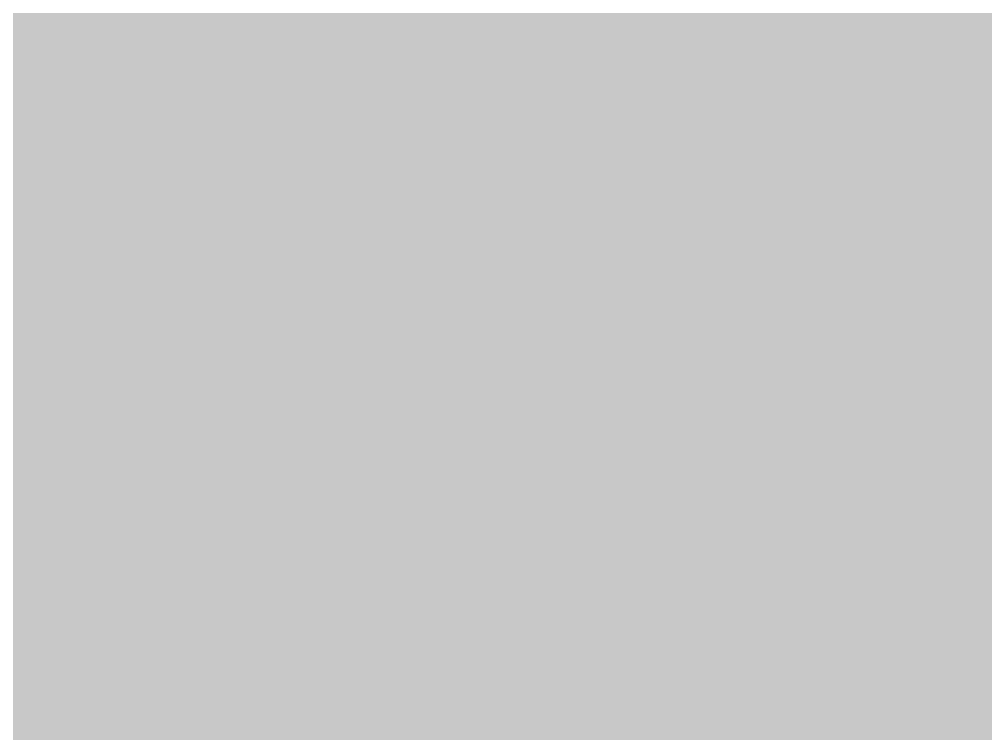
# Model space of a CAD drawing. Header units: millimetres. Extents: x -0.5 to 77.7, y -66.2 to -6.
# Drawn here: x 49.7599 to 49.8703, y -20.7754 to -20.6937 of the extents above; entities that cross this region are included whole.
import ezdxf

# ---------------------------------------------------------------- set-up
doc = ezdxf.new("R2010")
doc.units = ezdxf.units.MM
doc.header["$MEASUREMENT"] = 0
for name, color, linetype, true_color in [('Inner1', 7, 'Continuous', 0x999966), ('Inner2', 7, 'Continuous', 0x008000), ('Top-Silkscreen-Layer', 7, 'Continuous', 0xffcc00)]:
    doc.layers.add(name, color=color, linetype=linetype, true_color=true_color)

msp = doc.modelspace()

# ---------------------------------------------------------------- hatches: boundary and pattern name
at = {"layer": 'Inner1'}
msp.add_hatch(color=256, dxfattribs=at).paths.add_polyline_path([(77.23901, -6.45415), (77.23901, -65.68199), (-0.02286, -65.68199), (-0.02286, -6.45415)])
at = {"layer": 'Top-Silkscreen-Layer'}
msp.add_hatch(color=256, dxfattribs=at).paths.add_polyline_path([(49.7986, -20.71599), (49.78186, -20.73352), (49.78465, -20.75736), (49.85805, -20.78568), (49.8691, -20.77542), (49.8691, -20.75362), (49.8691, -20.73182), (49.85516, -20.71515)])

# ---------------------------------------------------------------- linework, layer by layer
at = {"layer": 'Inner2', "const_width": 0.4}
msp.add_lwpolyline([(51.0541, -20.57404), (17.52604, -20.57404)], dxfattribs=at)
at = {"layer": 'Top-Silkscreen-Layer', "const_width": 0.254}
for points in [[(49.80128, -20.49244), (49.82743, -20.56657), (49.84221, -20.56657), (49.85516, -20.54893)], [(49.70629, -20.60962), (49.70136, -20.65826), (49.71026, -20.67552), (49.72634, -20.67552), (49.74242, -20.67552), (49.75276, -20.65887)], [(49.70128, -20.72182), (49.69846, -20.77511), (49.70883, -20.79022), (49.72752, -20.79022), (49.74622, -20.79022), (49.75716, -20.77324)], [(49.60133, -20.724), (49.59904, -20.77324), (49.60998, -20.79022), (49.62868, -20.79022), (49.64737, -20.79022), (49.65774, -20.77511)], [(49.80185, -20.60426), (49.78783, -20.64972), (49.85493, -20.66938), (49.8681, -20.65749), (49.8681, -20.63825), (49.8681, -20.61902), (49.85493, -20.60713)], [(49.60967, -20.60549), (49.59838, -20.62596), (49.59302, -20.6421), (49.6034, -20.65881), (49.61378, -20.67552), (49.6281, -20.67552), (49.64242, -20.67552), (49.65345, -20.65776), (49.66449, -20.63999), (49.65637, -20.62049), (49.64826, -20.60098), (49.63193, -20.60107)], [(49.70349, -20.828), (49.6881, -20.84284), (49.6881, -20.86266), (49.75782, -20.892)], [(49.7986, -20.71599), (49.78186, -20.73352), (49.78465, -20.75736), (49.85805, -20.78568), (49.8691, -20.77542), (49.8691, -20.75362), (49.8691, -20.73182), (49.85516, -20.71515)], [(49.60348, -20.828), (49.5881, -20.84284), (49.5881, -20.86156), (49.6281, -20.91064), (49.6681, -20.86156), (49.6681, -20.84284), (49.65272, -20.828), (49.6281, -20.81315)]]:
    msp.add_lwpolyline(points, close=True, dxfattribs=at)
for points in [[(49.98367, -20.5508), (49.99414, -20.56711), (49.9879, -20.59149), (49.94589, -20.60367), (49.90285, -20.60399), (49.8881, -20.61274), (49.8881, -20.63293), (49.9481, -20.66979), (49.98731, -20.67552), (49.99405, -20.69273), (49.98401, -20.70706), (49.94674, -20.70993), (49.90137, -20.71222), (49.88715, -20.72557), (49.88664, -20.74628), (49.95011, -20.7851), (49.98593, -20.81655), (49.98291, -20.83035), (49.96925, -20.83017), (49.94589, -20.82157), (49.89982, -20.82778), (49.8831, -20.8424), (49.8831, -20.86505), (49.95655, -20.90373), (49.9732, -20.89682), (49.98086, -20.9056)], [(49.66248, -21.02331), (49.66698, -20.95095), (49.59034, -21.01117)], [(49.84387, -20.91637), (49.85848, -20.89961), (49.8731, -20.88284), (49.8731, -20.86346), (49.8731, -20.84407), (49.85661, -20.82574), (49.82456, -20.80742), (49.80899, -20.80742), (49.79604, -20.82506), (49.7831, -20.8427), (49.7831, -20.86548), (49.7831, -20.88825), (49.79644, -20.90242)], [(49.89276, -20.9435), (49.87637, -20.9649), (49.87392, -20.95646)], [(49.78161, -20.95758), (49.77866, -20.96724), (49.7599, -20.94754)]]:
    msp.add_lwpolyline(points, dxfattribs=at)

doc.saveas('drawing.dxf')
